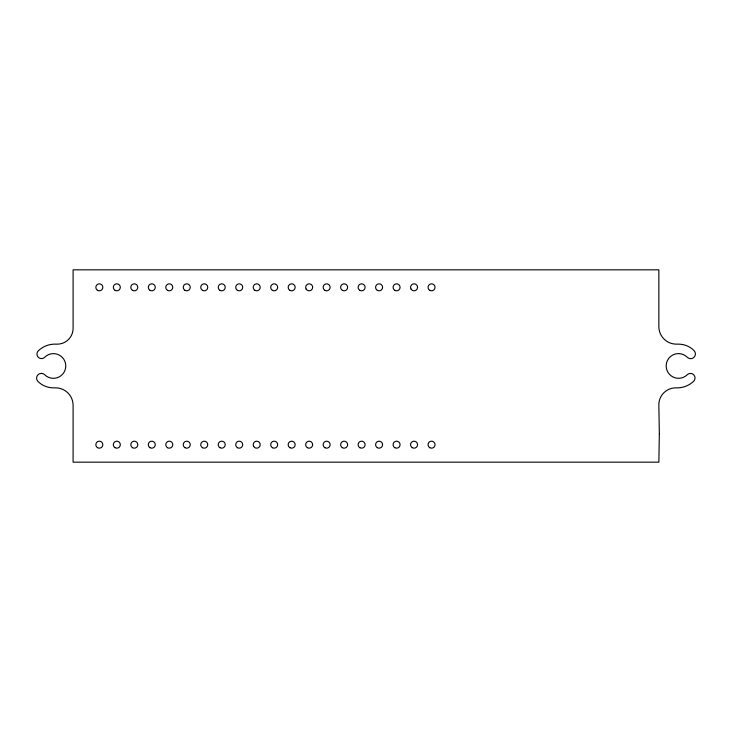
<?xml version="1.0" encoding="UTF-8"?>
<svg xmlns="http://www.w3.org/2000/svg" width="732" height="732" viewBox="0 0 732 732"><rect width="100%" height="100%" fill="white"/><g stroke="black" fill="none" stroke-linecap="round" stroke-linejoin="round"><path stroke-width="1.1" d="M659.34 433.756L658.855 462.167L73.099 462.167L73.099 405.345A17.486 17.486 0 0 0 55.623 387.859L53.436 387.859A21.878 21.878 0 0 1 38 381.482A4.749 4.749 0 0 1 37.982 374.775A4.749 4.749 0 0 1 44.689 374.738A12.371 12.371 0 0 0 65.77 366.018A12.334 12.334 0 0 0 44.689 357.262A4.529 4.529 0 0 1 38.247 357.243A4.529 4.529 0 0 1 38.329 350.802A23.808 23.808 0 0 1 55.623 344.141L57.801 344.141A15.82 15.82 0 0 0 73.099 328.842L73.099 269.834L658.855 269.834L658.855 326.655A17.486 17.486 0 0 0 676.341 344.141L678.527 344.141A21.887 21.887 0 0 1 694.009 350.564A4.749 4.749 0 0 1 694 357.298A4.749 4.749 0 0 1 687.266 357.262A12.316 12.316 0 0 0 666.193 366.512A12.398 12.398 0 0 0 687.266 374.738A4.566 4.566 0 0 1 693.744 374.821A4.566 4.566 0 0 1 693.607 381.299A23.882 23.882 0 0 1 676.341 387.859A16.918 16.918 0 0 0 658.855 405.345L659.34 433.756M342.375 290.348A3.495 3.495 0 0 0 347.618 287.319A3.495 3.495 0 0 0 342.375 284.291A3.495 3.495 0 0 0 342.375 290.348M324.889 290.348A3.495 3.495 0 0 0 330.132 287.319A3.495 3.495 0 0 0 324.889 284.291A3.495 3.495 0 0 0 324.889 290.348M359.86 290.348A3.495 3.495 0 0 0 365.103 287.319A3.495 3.495 0 0 0 359.86 284.291A3.495 3.495 0 0 0 359.86 290.348M306.122 289.067A3.495 3.495 0 0 0 312.18 289.067A3.495 3.495 0 0 0 309.151 283.824A3.495 3.495 0 0 0 306.122 289.067M289.918 290.348A3.495 3.495 0 0 0 295.161 287.319A3.495 3.495 0 0 0 289.918 284.291A3.495 3.495 0 0 0 289.918 290.348M272.432 290.348A3.495 3.495 0 0 0 277.675 287.319A3.495 3.495 0 0 0 272.432 284.291A3.495 3.495 0 0 0 272.432 290.348M254.946 290.348A3.495 3.495 0 0 0 260.189 287.319A3.495 3.495 0 0 0 254.946 284.291A3.495 3.495 0 0 0 254.946 290.348M97.585 447.71A3.495 3.495 0 0 0 102.828 444.681A3.495 3.495 0 0 0 97.585 441.652A3.495 3.495 0 0 0 97.585 447.71M429.794 290.348A3.495 3.495 0 0 0 435.046 287.319A3.495 3.495 0 0 0 429.794 284.291A3.495 3.495 0 0 0 429.794 290.348M394.832 290.348A3.495 3.495 0 0 0 400.075 287.319A3.495 3.495 0 0 0 394.832 284.291A3.495 3.495 0 0 0 394.832 290.348M411.036 289.067A3.495 3.495 0 0 0 417.094 289.067A3.495 3.495 0 0 0 414.065 283.824A3.495 3.495 0 0 0 411.036 289.067M377.346 290.348A3.495 3.495 0 0 0 382.589 287.319A3.495 3.495 0 0 0 377.346 284.291A3.495 3.495 0 0 0 377.346 290.348M253.665 446.428A3.495 3.495 0 0 0 259.723 446.428A3.495 3.495 0 0 0 256.694 441.186A3.495 3.495 0 0 0 253.665 446.428M237.461 447.71A3.495 3.495 0 0 0 242.713 444.681A3.495 3.495 0 0 0 237.461 441.652A3.495 3.495 0 0 0 237.461 447.71M219.975 447.71A3.495 3.495 0 0 0 225.227 444.681A3.495 3.495 0 0 0 219.975 441.652A3.495 3.495 0 0 0 219.975 447.71M202.49 447.71A3.495 3.495 0 0 0 207.742 444.681A3.495 3.495 0 0 0 202.49 441.652A3.495 3.495 0 0 0 202.49 447.71M185.004 447.71A3.495 3.495 0 0 0 190.256 444.681A3.495 3.495 0 0 0 185.004 441.652A3.495 3.495 0 0 0 185.004 447.71M167.518 447.71A3.495 3.495 0 0 0 172.77 444.681A3.495 3.495 0 0 0 167.518 441.652A3.495 3.495 0 0 0 167.518 447.71M150.042 447.71A3.495 3.495 0 0 0 155.285 444.681A3.495 3.495 0 0 0 150.042 441.652A3.495 3.495 0 0 0 150.042 447.71M132.556 447.71A3.495 3.495 0 0 0 137.799 444.681A3.495 3.495 0 0 0 132.556 441.652A3.495 3.495 0 0 0 132.556 447.71M115.07 447.71A3.495 3.495 0 0 0 120.313 444.681A3.495 3.495 0 0 0 115.07 441.652A3.495 3.495 0 0 0 115.07 447.71M429.794 447.71A3.495 3.495 0 0 0 435.046 444.681A3.495 3.495 0 0 0 429.794 441.652A3.495 3.495 0 0 0 429.794 447.71M412.317 447.71A3.495 3.495 0 0 0 417.56 444.681A3.495 3.495 0 0 0 412.317 441.652A3.495 3.495 0 0 0 412.317 447.71M394.832 447.71A3.495 3.495 0 0 0 400.075 444.681A3.495 3.495 0 0 0 394.832 441.652A3.495 3.495 0 0 0 394.832 447.71M377.346 447.71A3.495 3.495 0 0 0 382.589 444.681A3.495 3.495 0 0 0 377.346 441.652A3.495 3.495 0 0 0 377.346 447.71M359.86 447.71A3.495 3.495 0 0 0 365.103 444.681A3.495 3.495 0 0 0 359.86 441.652A3.495 3.495 0 0 0 359.86 447.71M342.375 447.71A3.495 3.495 0 0 0 347.618 444.681A3.495 3.495 0 0 0 342.375 441.652A3.495 3.495 0 0 0 342.375 447.71M324.889 447.71A3.495 3.495 0 0 0 330.132 444.681A3.495 3.495 0 0 0 324.889 441.652A3.495 3.495 0 0 0 324.889 447.71M307.403 447.71A3.495 3.495 0 0 0 312.646 444.681A3.495 3.495 0 0 0 307.403 441.652A3.495 3.495 0 0 0 307.403 447.71M289.918 447.71A3.495 3.495 0 0 0 295.161 444.681A3.495 3.495 0 0 0 289.918 441.652A3.495 3.495 0 0 0 289.918 447.71M272.432 447.71A3.495 3.495 0 0 0 277.675 444.681A3.495 3.495 0 0 0 272.432 441.652A3.495 3.495 0 0 0 272.432 447.71M97.585 290.348A3.495 3.495 0 0 0 102.828 287.319A3.495 3.495 0 0 0 97.585 284.291A3.495 3.495 0 0 0 97.585 290.348M115.07 290.348A3.495 3.495 0 0 0 120.313 287.319A3.495 3.495 0 0 0 115.07 284.291A3.495 3.495 0 0 0 115.07 290.348M219.975 290.348A3.495 3.495 0 0 0 225.227 287.319A3.495 3.495 0 0 0 219.975 284.291A3.495 3.495 0 0 0 219.975 290.348M237.461 290.348A3.495 3.495 0 0 0 242.713 287.319A3.495 3.495 0 0 0 237.461 284.291A3.495 3.495 0 0 0 237.461 290.348M202.49 290.348A3.495 3.495 0 0 0 207.742 287.319A3.495 3.495 0 0 0 202.49 284.291A3.495 3.495 0 0 0 202.49 290.348M185.004 290.348A3.495 3.495 0 0 0 190.256 287.319A3.495 3.495 0 0 0 185.004 284.291A3.495 3.495 0 0 0 185.004 290.348M167.518 290.348A3.495 3.495 0 0 0 172.77 287.319A3.495 3.495 0 0 0 167.518 284.291A3.495 3.495 0 0 0 167.518 290.348M150.042 290.348A3.495 3.495 0 0 0 155.285 287.319A3.495 3.495 0 0 0 150.042 284.291A3.495 3.495 0 0 0 150.042 290.348M132.556 290.348A3.495 3.495 0 0 0 137.799 287.319A3.495 3.495 0 0 0 132.556 284.291A3.495 3.495 0 0 0 132.556 290.348"/></g></svg>
